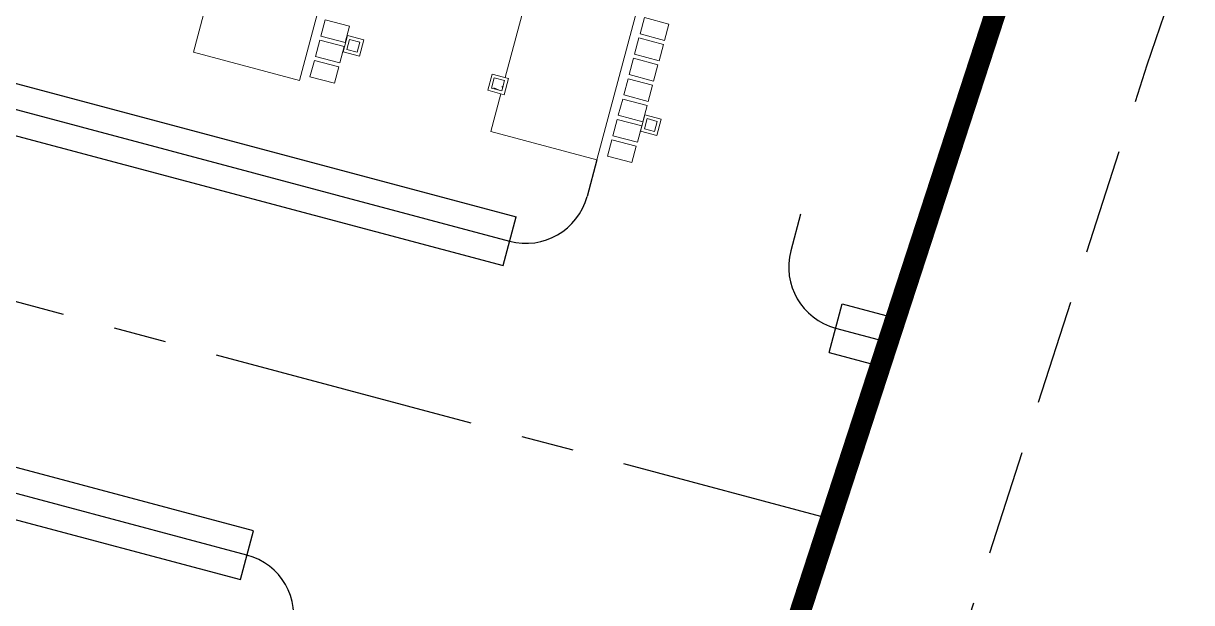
# Model space of a CAD drawing. Header units: metres. Extents: x 689715 to 690980, y 1005284 to 1006835.
# Drawn here: x 690875.46 to 690903.16, y 1005566.34 to 1005580.09 of the extents above; entities that cross this region are included whole.
import ezdxf

# ---------------------------------------------------------------- set-up
doc = ezdxf.new("R2010")
doc.units = ezdxf.units.M
for name, pattern in [('CENTER', [2, 1.25, -0.25, 0.25, -0.25]), ('DASHED2', [0.375, 0.25, -0.125]), ('HIDDEN', [0.375, 0.25, -0.125]), ('PHANTOM', [2.5, 1.25, -0.25, 0.25, -0.25, 0.25, -0.25])]:
    doc.linetypes.add(name, pattern=pattern)
for name, color, linetype in [('0_HUELLAS CASAS CASTILLA', 1, 'Continuous'), ('0_NUMERO DE LOTE FASE V', 3, 'Continuous'), ('C-CALLE-ACERA', 8, 'Continuous'), ('C-LOTE-LINEA', 230, 'Continuous'), ('CALLES-CENTRO', 2, 'CENTER'), ('G-Poligono efectivo', 40, 'Continuous'), ('POLIGONO EFECTIVO FIII', 6, 'Continuous')]:
    doc.layers.add(name, color=color, linetype=linetype)
for name, color, linetype, lineweight in [('Modelos genéricos', 7, 'Continuous', 13), ('Pilares estructurales', 7, 'Continuous', 25), ('Suelos', 7, 'Continuous', 9)]:
    doc.layers.add(name, color=color, linetype=linetype, lineweight=lineweight)

# ---------------------------------------------------------------- blocks, each defined once
blk = doc.blocks.new('MOLDURA COLUMNA - 0_40x_40-1533038-PLANO CLAVE _8 CASAS EN HILERA_ - Dependent 1')
at = {"layer": 'Modelos genéricos', "color": 253}
for p, q in [((0.2000000000000064, 0.1999999999999915), (-0.1999999999999938, 0.1999999999999915)), ((-0.1999999999999937, 0.1999999999999915), (-0.1999999999999937, -0.2000000000000085)), ((-0.1249999999999938, -0.1250000000000084), (-0.1249999999999937, 0.1249999999999915)), ((-0.1249999999999937, 0.1249999999999915), (0.1250000000000063, 0.1249999999999915)), ((0.1250000000000063, 0.1249999999999915), (0.1250000000000063, -0.1250000000000084)), ((0.2000000000000064, -0.2000000000000085), (0.2000000000000064, 0.1999999999999915)), ((-0.1999999999999937, -0.2000000000000085), (0.2000000000000065, -0.2000000000000085)), ((0.1250000000000063, -0.1250000000000084), (-0.1249999999999938, -0.1250000000000084))]:
    blk.add_line(p, q, dxfattribs=at)
blk = doc.blocks.new('012-AR_CASTILLA_MODELO B_rvt-1-PLANO CLAVE _8 CASAS EN HILERA_ - Dependent 1')
at = {"layer": 'Suelos', "color": 9}
for p, q in [((10.68178603227716, 74.51754749729298), (10.68178603233537, 78.66754749673419)), ((11.50178603245877, 76.06754749664105), (10.90178603224922, 76.06754749664105)), ((10.90178603224922, 76.06754749664105), (10.90178603236564, 75.66754749673419)), ((11.50178603234235, 75.66754749673419), (11.50178603245877, 76.06754749664105)), ((10.90178603236564, 75.66754749673419), (11.50178603234235, 75.66754749673419)), ((8.08178603235865, 75.44254749664105), (8.081786032416858, 74.51754749682732)), ((11.50178603245877, 75.56754749664105), (10.90178603236564, 75.56754749687389)), ((10.90178603236564, 75.56754749687389), (10.9017860321328, 75.16754749696702)), ((11.50178603228414, 75.16754749719985), (11.50178603245877, 75.56754749664105)), ((10.9017860321328, 75.16754749696702), (11.50178603228414, 75.16754749719985)), ((11.50178603257518, 75.06754749664105), (10.90178603236564, 75.06754749664105)), ((10.90178603236564, 75.06754749664105), (10.9017860320746, 74.66754749673419)), ((11.50178603234235, 74.66754749719985), (11.50178603257518, 75.06754749664105)), ((10.9017860320746, 74.66754749673419), (11.50178603234235, 74.66754749719985)), ((8.081786032184027, 74.51754749682732), (10.68178603227716, 74.51754749729298))]:
    blk.add_line(p, q, dxfattribs=at)
at = {"color": 254, "lineweight": 13}
blk.add_blockref('MOLDURA COLUMNA - 0_40x_40-1533038-PLANO CLAVE _8 CASAS EN HILERA_ - Dependent 1', (11.70678603230044, 75.64254749729298), dxfattribs=at)
blk = doc.blocks.new('M_Concrete-Rectangular-Column - _25x_25-V7-PLANO CLAVE _8 CASAS EN HILERA_ - Dependent 1')
at = {"layer": 'Pilares estructurales', "lineweight": 13}
h = blk.add_hatch(dxfattribs=at)
h.set_pattern_fill('CONCRETE', color=256, style=0, pattern_type=2)
h.set_pattern_definition([(49.99999999999999, (-7.957000000000001, -75.643), (1.457020047383542, -0.1273482686276515), [0.152, -1.676]), (355, (-7.957000000000001, -75.643), (-0.2818653023739907, 1.528382135238966), [0.122, -1.341]), (100.451, (-7.835, -75.653), (1.17546538358712, 1.400456044289996), [0.13, -1.425]), (46.184, (-7.957000000000001, -75.236), (2.169039294737322, -0.336383022587974), [0.229, -2.515]), (96.636, (-7.776, -75.264), (1.898944685138781, 1.97970782763093), [0.194, -2.137]), (351.184, (-7.957000000000001, -75.236), (1.898795237190718, 1.979372286160904), [0.183, -2.012]), (21, (-7.754, -75.33800000000001), (1.212598781386422, -0.8177586412751406), [0.152, -1.676]), (326, (-7.754, -75.33800000000001), (0.4944494143613917, 1.473404145724342), [0.122, -1.341]), (71.45100000000001, (-7.653, -75.406), (1.707039752549385, 0.6549895290889265), [0.13, -1.425]), (37.50000000000001, (-7.957000000000001, -75.643), (0.02416182372297015, 0.6765066195347833), [0.067, -1.258, 0.067, -1.294, -1.346]), (37.50000000000001, (-7.957000000000001, -75.643), (0.02416182372297015, 0.6765066195347833), [-2.686, 0.067, -1.279]), (7.499999999999999, (-7.957000000000001, -75.643), (0.5349359976128323, 0.8016816565557453), [0.067, -0.7090000000000001, 0.067, -1.227, -0.513]), (7.499999999999999, (-7.957000000000001, -75.643), (0.5349359976128323, 0.8016816565557453), [-2.071, 0.067, -0.446]), (327.5, (-8.41, -75.643), (1.084235554558972, -0.04571938571545769), [0.067, -0.441, 0.067, -1.518, -2.103]), (327.5, (-8.41, -75.643), (1.084235554558972, -0.04571938571545769), [-2.093, 0.067, -2.036]), (317.5, (-8.613, -75.643), (1.185122407334744, 0.2039163545013021), [0.067, -0.593, 0.067, -0.986, -1.494]), (317.5, (-8.613, -75.643), (1.185122407334744, 0.2039163545013021), [-1.713, 0.067, -1.426])])
h.paths.add_polyline_path([(0.1250000000000062, -0.1249999999999326), (0.1250000000000062, 0.1250000000000625), (-0.1249999999999932, 0.1250000000000625), (-0.1249999999999932, -0.1249999999998936)], flags=0)
blk = doc.blocks.new('C TRANSFORMADA A B')
at = {"layer": 'Suelos', "color": 9}
for p, q in [((287.9939854096156, -13.28005156159634), (287.593985409243, -13.28005156171275)), ((287.593985409243, -13.28005156171275), (287.5939854097087, -13.88005156168947)), ((287.9939854096156, -13.88005156151485), (287.9939854096156, -13.28005156159634)), ((288.4939854096156, -13.28005156159634), (288.0939854097087, -13.28005156153813)), ((288.0939854097087, -13.28005156153813), (288.0939854097087, -13.88005156157305)), ((288.4939854096156, -13.88005156151485), (288.4939854096156, -13.28005156159634)), ((288.9939854096156, -13.28005156153813), (288.5939854097087, -13.28005156159634)), ((288.5939854097087, -13.28005156159634), (288.5939854097087, -13.88005156157305)), ((288.9939854096156, -13.88005156157305), (288.9939854096156, -13.28005156153813)), ((289.4939854096156, -13.28005156159634), (289.0939854097087, -13.28005156153813)), ((289.0939854097087, -13.28005156153813), (289.0939854097087, -13.88005156163126)), ((289.4939854096156, -13.88005156151485), (289.4939854096156, -13.28005156159634)), ((289.9939854096156, -13.28005156171275), (289.5939854097087, -13.28005156165455)), ((289.5939854097087, -13.28005156165455), (289.5939854097087, -13.88005156168947)), ((289.9939854096156, -13.88005156145664), (289.9939854096156, -13.28005156171275)), ((290.4939854096156, -13.28005156159634), (290.0939854097087, -13.28005156153813)), ((290.0939854097087, -13.28005156153813), (290.0939854094759, -13.88005156151485)), ((290.4939854096156, -13.88005156157305), (290.4939854096156, -13.28005156159634)), ((290.9939854096156, -13.28005156153813), (290.5939854097087, -13.28005156147992)), ((290.5939854097087, -13.28005156147992), (290.5939854097087, -13.88005156145664)), ((290.9939854096156, -13.88005156174768), (290.9939854096156, -13.28005156153813)), ((291.1439854095224, -14.10005156154511), (286.9939854096156, -14.10005156166153)), ((287.5939854097087, -13.88005156168947), (287.9939854096156, -13.88005156151485)), ((288.0939854097087, -13.88005156157305), (288.4939854096156, -13.88005156151485)), ((288.5939854097087, -13.88005156157305), (288.9939854096156, -13.88005156157305)), ((289.0939854097087, -13.88005156163126), (289.4939854096156, -13.88005156151485)), ((289.5939854097087, -13.88005156168947), (289.9939854096156, -13.88005156145664)), ((290.0939854094759, -13.88005156151485), (290.4939854096156, -13.88005156157305)), ((290.5939854097087, -13.88005156145664), (290.9939854096156, -13.88005156174768)), ((291.1439854095224, -16.70005156158004), (291.1439854095224, -14.10005156154511)), ((286.2139854098205, -16.70005156152183), (289.8189854093362, -16.70005156146362)), ((290.2189854097087, -16.70005156158004), (291.1439854095224, -16.70005156140542))]:
    blk.add_line(p, q, dxfattribs=at)
at = {"color": 254, "lineweight": 13, "rotation": 90.00000000000001}
for name, p in [('MOLDURA COLUMNA - 0_40x_40-1533038-PLANO CLAVE _8 CASAS EN HILERA_ - Dependent 1', (290.0189854095224, -13.07505156158004)), ('MOLDURA COLUMNA - 0_40x_40-1533038-PLANO CLAVE _8 CASAS EN HILERA_ - Dependent 1', (290.0189854099881, -16.82505156163825)), ('M_Concrete-Rectangular-Column - _25x_25-V7-PLANO CLAVE _8 CASAS EN HILERA_ - Dependent 1', (290.0189854099881, -16.82505156163825))]:
    blk.add_blockref(name, p, dxfattribs=at)
blk = doc.blocks.new('CASTILLA 7 NUEVA')
at = {"rotation": 269.9999998879757}
blk.add_blockref('C TRANSFORMADA A B', (323.2665340037202, 260.2961971557233), dxfattribs=at)
at = {"layer": '0_HUELLAS CASAS CASTILLA', "color": 8, "lineweight": 5}
blk.add_blockref('012-AR_CASTILLA_MODELO B_rvt-1-PLANO CLAVE _8 CASAS EN HILERA_ - Dependent 1', (291.1846956951194, -105.3653356872965), dxfattribs=at)

msp = doc.modelspace()

# ---------------------------------------------------------------- linework, layer by layer
at = {"color": 250, "linetype": 'HIDDEN', "ltscale": 10, "flags": 128}
msp.add_lwpolyline([(690811.1781, 1005361.8005), (690823.1172, 1005378.0799), (690834.0152, 1005392.8072), (690843.3932, 1005407.6429), (690854.468, 1005426.3937), (690862.4761, 1005442.2108), (690870.2386, 1005459.7494), (690879.5454, 1005480.2257), (690886.7809, 1005498.9567), (690893.0228, 1005517.8819), (690899.7962, 1005538.5854), (690905.4694, 1005556.6466), (690912.7416, 1005578.3327), (690919.1965, 1005599.0086), (690924.4587, 1005614.1573), (690929.9438, 1005632.4884), (690935.0721, 1005649.3803), (690940.9533, 1005666.3743), (690947.2603, 1005690.304), (690951.7229, 1005709.5329), (690956.49, 1005729.174), (690959.7832, 1005746.6556), (690960.0522, 1005770.0383), (690959.7305, 1005789.2634), (690955.643, 1005807.73), (690950.5811, 1005823.7137), (690946.8945, 1005840.9021), (690945.5439, 1005859.4622), (690947.3088, 1005880.3725), (690952.1053, 1005903.8442), (690954.9997, 1005919.1227), (690958.7877, 1005939.5669), (690961.0483, 1005966.0363), (690956.935, 1005984.9272), (690948.9883, 1005998.6434), (690930.22, 1006012.6032), (690928.3819, 1006006.2924), (690941.8368, 1005994.7854), (690948.1119, 1005982.9122), (690951.0985, 1005967.0016), (690951.6787, 1005941.0841), (690949.3878, 1005925.6471), (690945.5853, 1005905.3614), (690941.6463, 1005881.1397), (690939.6718, 1005860.4524), (690940.8195, 1005840.5215), (690944.7768, 1005821.4077), (690949.5374, 1005807.2744), (690953.1495, 1005789.3025), (690953.5696, 1005769.7709), (690952.0174, 1005748.0825), (690950.0264, 1005730.4843), (690946.0691, 1005711.6552), (690940.8031, 1005688.4843), (690934.9999, 1005668.6167), (690924.6528, 1005647.839), (690921.3337, 1005635.3542), (690914.7921, 1005617.211), (690910.0614, 1005602.3948), (690902.1048, 1005579.0961), (690896.0985, 1005560.4711), (690889.7091, 1005539.9891), (690884.3031, 1005521.4499), (690876.9612, 1005501.796), (690869.584, 1005484.5246), (690860.6906, 1005464.0059), (690853.7194, 1005447.5811), (690844.9409, 1005430.3424), (690835.2474, 1005412.4926), (690825.1999, 1005396.495), (690816.3859, 1005383.5492), (690803.7673, 1005367.8033)], close=True, dxfattribs=at)
at = {"layer": 'C-CALLE-ACERA', "linetype": 'Continuous', "ltscale": 5}
for p, q in [((690786.292849418, 1005602.397389795), (690887.1472039968, 1005575.498107771)), ((690786.1382261356, 1005601.817655683), (690886.9925872671, 1005574.918371908)), ((690785.9836028527, 1005601.237921571), (690886.837970538, 1005574.338636048)), ((690880.9179856965, 1005568.051904879), (690784.0250412729, 1005593.894622819)), ((690880.763362414, 1005567.472170768), (690783.8704179906, 1005593.314888708)), ((690783.7157947075, 1005592.735154595), (690880.6087391311, 1005566.892436656)), ((690889.0604156527, 1005576.850750057), (690888.8284815714, 1005575.981152049)), ((690893.8915332516, 1005575.562222702), (690893.6595991697, 1005574.692624692)), ((690894.8769987087, 1005573.436462254), (690896.1523045712, 1005573.096320153)), ((690894.722375425, 1005572.85672814), (690895.9661779075, 1005572.524988435)), ((690894.5677521421, 1005572.276994028), (690895.7800512447, 1005571.95365672))]:
    msp.add_line(p, q, dxfattribs=at)
at = {"layer": 'C-CALLE-ACERA', "linetype": 'Continuous', "ltscale": 5, "flags": 128}
for points in [[(690886.8379713562, 1005574.338639116), (690887.1472224379, 1005575.498176916)], [(690894.5677529604, 1005572.276997096), (690894.8769995265, 1005573.436465321)], [(690880.6087223783, 1005566.892373844), (690880.9179856959, 1005568.051904876)]]:
    msp.add_lwpolyline(points, dxfattribs=at)
at = {"layer": 'C-CALLE-ACERA', "linetype": 'Continuous', "ltscale": 5}
for centre, radius, start, end in [((690887.3791462918, 1005576.367710256), 1.499999999977094, 255.0660436400153, 345.0660436335704), ((690895.1089344495, 1005574.306066485), 1.500000000059576, 165.0660436400153, 255.0660436335704), ((690880.3768042072, 1005566.022835488), 1.500000000059576, 345.0660436400152, 75.06604363357046)]:
    msp.add_arc(centre, radius, start, end, dxfattribs=at)
at = {"layer": 'C-LOTE-LINEA', "linetype": 'DASHED2', "ltscale": 10}
msp.add_lwpolyline([(690527.162542012, 1005762.55217474, 0.06096970443971683), (690620.712962578, 1005724.922512427), (690640.6962268567, 1005719.592693363, 0.1423503763009591), (690757.8668941851, 1005722.189068381), (690845.6673688134, 1005749.826457494, -0.0920879614862782), (690914.5557968616, 1005758.223718851), (690939.6154677207, 1005756.658973624, -0.4320455745138401), (690945.1963273808, 1005749.935352629), (690944.6068730457, 1005745.161590137), (690942.9009030615, 1005731.345599584), (690930.4797555115, 1005684.671584324), (690925.1661557793, 1005664.705068833), (690911.0194990151, 1005618.732445432), (690882.3796352032, 1005530.819933234), (690879.9346462192, 1005523.811015312), (690874.4140717937, 1005511.208012466), (690854.3843595171, 1005461.893091476)], format="xyb", dxfattribs=at)
at = {"layer": 'CALLES-CENTRO', "linetype": 'CENTER', "ltscale": 5, "flags": 128}
msp.add_lwpolyline([(690648.138760488, 1005634.070252177), (690773.8927515845, 1005600.529885113), (690894.6012490467, 1005568.335222523)], dxfattribs=at)
at = {"layer": 'G-Poligono efectivo'}
msp.add_lwpolyline([(690764.6633225936, 1005325.153635308), (690784.6380282403, 1005349.808785548), (690807.4302207824, 1005379.612583278), (690825.2255645392, 1005402.826549776), (690837.9859715286, 1005424.788608274), (690849.516859995, 1005447.622245986), (690868.3120600489, 1005490.493175005), (690882.379635203, 1005530.819933234), (690911.019499015, 1005618.732445432), (690925.1661557792, 1005664.705068833), (690942.9009030615, 1005731.345599584), (690946.4743806529, 1005760.285811365), (690946.0527666983, 1005791.722984292), (690933.0792960755, 1005831.858273752)], dxfattribs=at)
at = {"layer": 'POLIGONO EFECTIVO FIII', "linetype": 'Continuous', "ltscale": 10, "const_width": 0.5}
msp.add_lwpolyline([(690527.162542012, 1005762.55217474, 0.06096970611397219), (690620.712962578, 1005724.922512427), (690640.6962268567, 1005719.592693363, 0.1423503762835495), (690757.8668941851, 1005722.189068381), (690845.6673688134, 1005749.826457494, -0.0920879614862782), (690914.5557968616, 1005758.223718851), (690939.6154677207, 1005756.658973624, -0.4320455745138401), (690945.1963273808, 1005749.935352629), (690944.6068730457, 1005745.161590137), (690942.9009030615, 1005731.345599584), (690930.4797555115, 1005684.671584324), (690925.1661557793, 1005664.705068833), (690911.0194990151, 1005618.732445432), (690882.3796352032, 1005530.819933234), (690879.9346462181, 1005523.811015309), (690874.4140717937, 1005511.208012466), (690854.3843595171, 1005461.893091476)], format="xyb", dxfattribs=at)

# ---------------------------------------------------------------- block references
at = {"layer": '0_NUMERO DE LOTE FASE V', "linetype": 'PHANTOM', "rotation": 345.0660436350147}
msp.add_blockref('CASTILLA 7 NUEVA', (690598.286133139, 1005686.330502436), dxfattribs=at)

doc.saveas('drawing.dxf')
